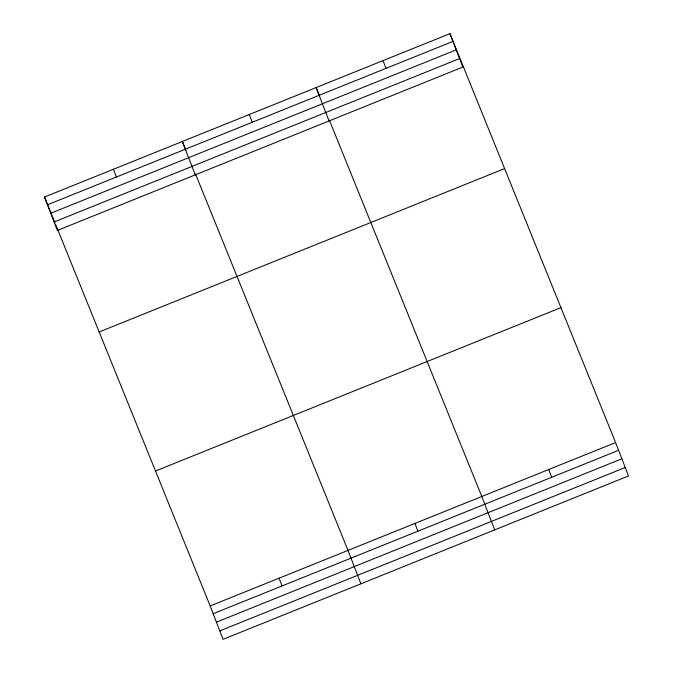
<?xml version="1.0" encoding="UTF-8"?>
<svg xmlns="http://www.w3.org/2000/svg" width="673" height="673" viewBox="0 0 673 673"><rect width="100%" height="100%" fill="white"/><g stroke="black" fill="none" stroke-linecap="round" stroke-linejoin="round"><path stroke-width="1.01" d="M449.943 33.65L462.831 67.048L57.398 230.435L44.511 197.038L449.943 33.65L615.602 442.565L628.489 475.962L223.057 639.35L210.169 605.952L55.75 224.799M47.497 204.785L452.937 41.398M50.769 213.248L456.201 49.861M54.126 221.972L459.566 58.576M99.175 331.982L504.615 168.595M155.497 471.016L560.937 307.62M210.169 605.952L615.602 442.565M213.156 613.7L618.596 450.313M216.42 622.163L621.86 458.776M219.785 630.887L625.225 467.499M319.641 96.18L316.15 87.566L329.038 120.963M329.333 120.105L481.809 496.481L494.697 529.878M185.849 150.104L182.358 141.49L195.246 174.879M195.54 174.029L348.017 550.405L360.905 583.794M44.511 197.038L54.976 222.881M548.705 469.527L551.7 477.275M383.046 60.612L386.041 68.36M414.913 523.443L417.899 531.19M249.254 114.528L252.249 122.276M279.093 578.183L282.08 585.931M113.434 169.268L116.421 177.007"/></g></svg>
